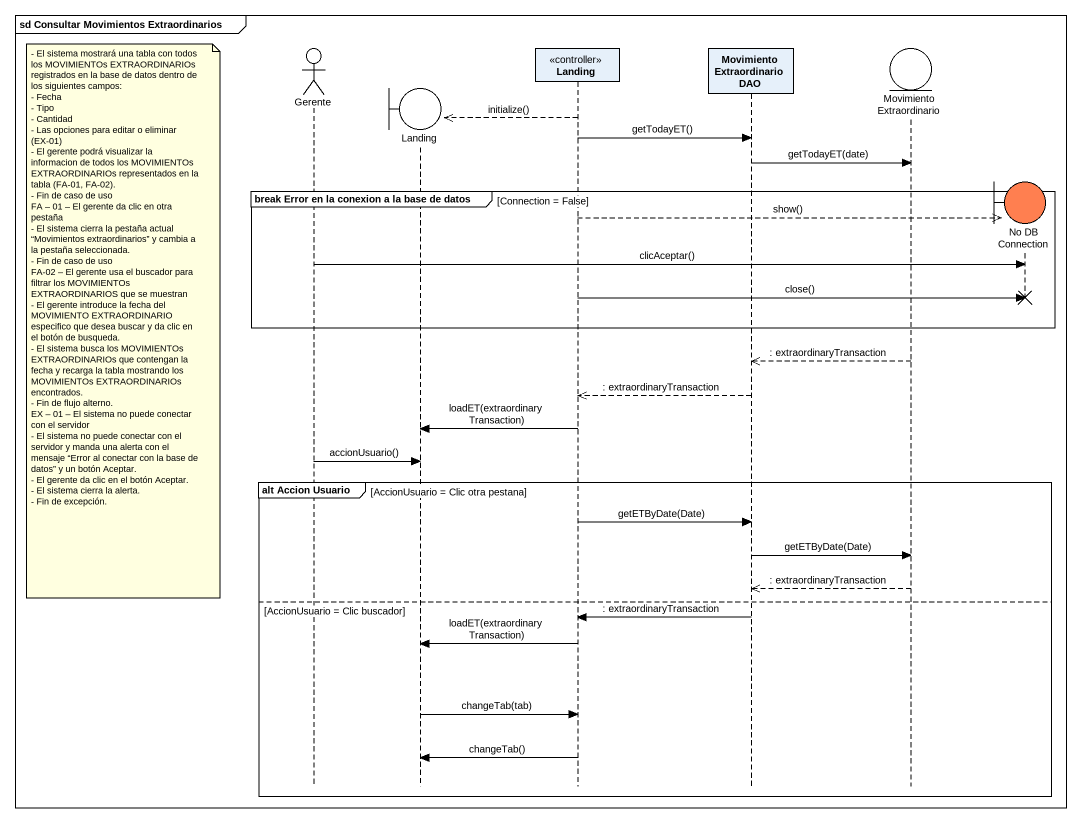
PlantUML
@startuml
mainframe sd Consultar Movimientos Extraordinarios
hide footbox
actor Gerente
boundary Landing
participant "Landing" as Landing_2 <<controller>>
participant "Movimiento Extraordinario DAO" as Movimiento_Extraordinario
entity "Movimiento Extraordinario" as Movimiento_Extraordinario_2
boundary "No DB Connection" as No_DB_Connection #FF7F50

Landing_2 -->> Landing ** : initialize()
Landing_2 -> Movimiento_Extraordinario : getTodayET()
Movimiento_Extraordinario -> Movimiento_Extraordinario_2 : getTodayET(date)
group break Error en la conexion a la base de datos [Connection = False]
  Landing_2 -->> No_DB_Connection ** : show()
  Gerente -> No_DB_Connection : clicAceptar()
  Landing_2 -> No_DB_Connection !! : close()
  note left of Gerente
    - El sistema mostrará una tabla con todos los MOVIMIENTOs EXTRAORDINARIOs registrados en la base de datos dentro de los siguientes campos:
    - Fecha
    - Tipo
    - Cantidad
    - Las opciones para editar o eliminar
    (EX-01)
    - El gerente podrá visualizar la informacion de todos los MOVIMIENTOs EXTRAORDINARIOs representados en la tabla (FA-01, FA-02).
    - Fin de caso de uso
    FA – 01 – El gerente da clic en otra pestaña
    - El sistema cierra la pestaña actual “Movimientos extraordinarios” y cambia a la pestaña seleccionada.
    - Fin de caso de uso
    FA-02 – El gerente usa el buscador para filtrar los MOVIMIENTOs EXTRAORDINARIOS que se muestran
    - El gerente introduce la fecha del MOVIMIENTO EXTRAORDINARIO especifico que desea buscar y da clic en el botón de busqueda.
    - El sistema busca los MOVIMIENTOs EXTRAORDINARIOs que contengan la fecha y recarga la tabla mostrando los MOVIMIENTOs EXTRAORDINARIOs encontrados.
    - Fin de flujo alterno.
    EX – 01 – El sistema no puede conectar con el servidor
    - El sistema no puede conectar con el servidor y manda una alerta con el mensaje “Error al conectar con la base de datos” y un botón Aceptar.
    - El gerente da clic en el botón Aceptar.
    - El sistema cierra la alerta.
    - Fin de excepción.
  end note
end
Movimiento_Extraordinario_2 -->> Movimiento_Extraordinario : : extraordinaryTransaction
Movimiento_Extraordinario -->> Landing_2 : : extraordinaryTransaction
Landing_2 -> Landing : loadET(extraordinaryTransaction)
Gerente -> Landing : accionUsuario()
group alt Accion Usuario [AccionUsuario = Clic otra pestana]
  Landing_2 -> Movimiento_Extraordinario : getETByDate(Date)
  Movimiento_Extraordinario -> Movimiento_Extraordinario_2 : getETByDate(Date)
  Movimiento_Extraordinario_2 -->> Movimiento_Extraordinario : : extraordinaryTransaction
else AccionUsuario = Clic buscador
  Movimiento_Extraordinario -> Landing_2 : : extraordinaryTransaction
  Landing_2 -> Landing : loadET(extraordinaryTransaction)
  Landing -> Landing_2 : changeTab(tab)
  Landing_2 -> Landing : changeTab()
end
@enduml
